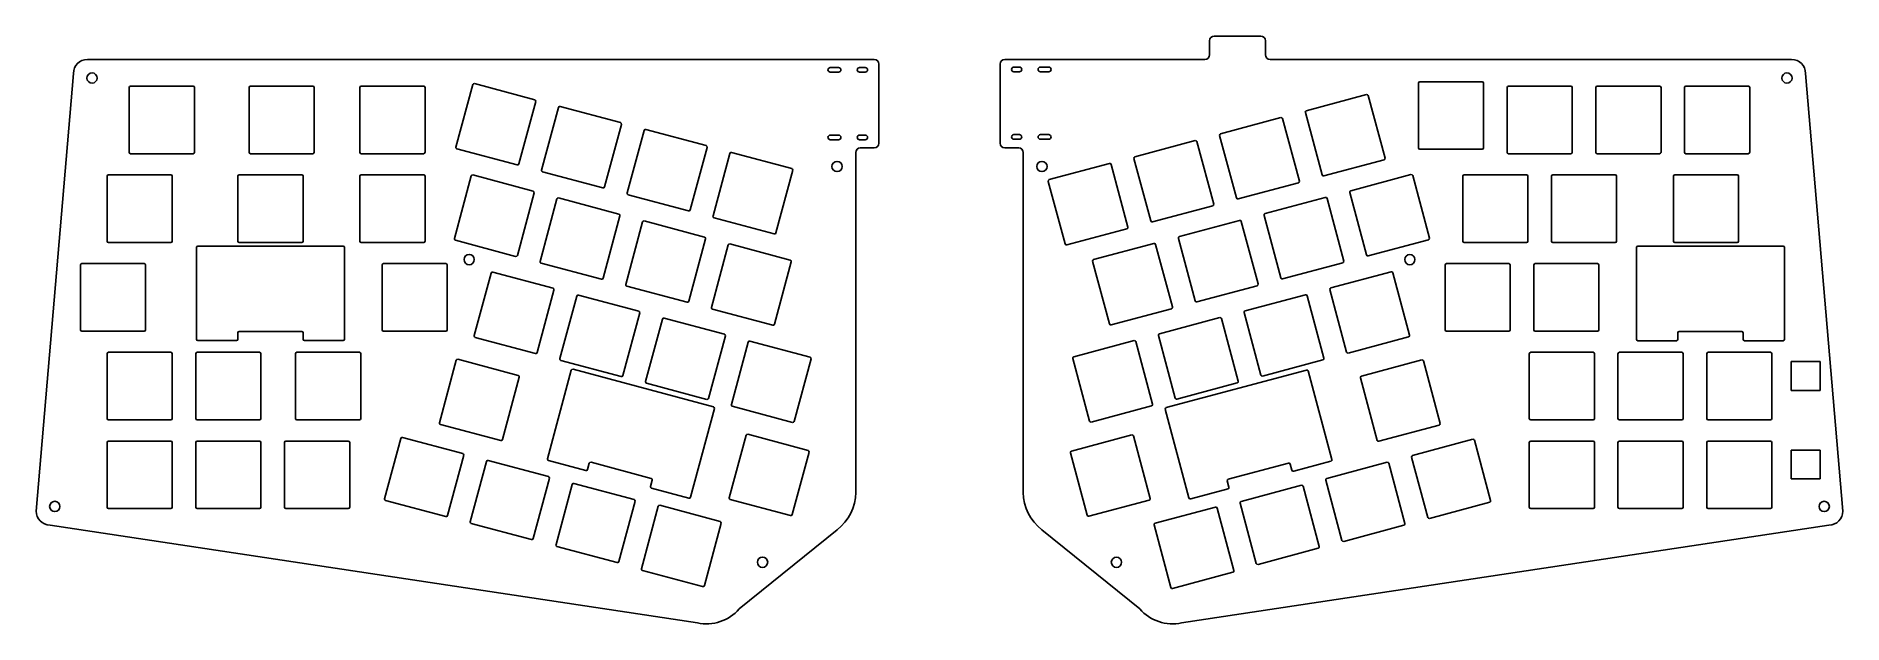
# Model space of a CAD drawing. Extents: x -51 to 337, y -149 to -23.
import ezdxf

# ---------------------------------------------------------------- set-up
doc = ezdxf.new("R2010")
doc.units = 0
doc.layers.add('BLACK', color=7, linetype='CONTINUOUS')

msp = doc.modelspace()

# ---------------------------------------------------------------- linework, layer by layer
at = {"layer": 'BLACK', "linetype": 'CONTINUOUS'}
for p, q in [((212.16, -22.76), (202.16, -22.76)), ((201.16, -23.76), (201.16, -26.76)), ((213.16, -23.76), (213.16, -26.76)), ((-50.844, -124.755), (-42.844, -30.7555)), ((-39.844, -27.7555), (122.156, -27.7555)), ((121.49, -29.5), (119.71, -29.5)), ((121.5, -30.5), (119.71, -30.5)), ((122.156, -27.7555), (129.156, -27.7555)), ((127.2, -29.5), (126, -29.5)), ((127.21, -30.5), (126, -30.5)), ((130.156, -28.7555), (130.156, -45.7555)), ((156.16, -45.76), (156.16, -28.76)), ((157.16, -27.76), (200.16, -27.76)), ((159.11, -29.42), (160.32, -29.42)), ((159.121, -30.42), (160.32, -30.42)), ((164.82, -29.42), (166.61, -29.42)), ((164.83, -30.42), (166.61, -30.42)), ((326.16, -27.76), (214.16, -27.76)), ((337.16, -124.76), (329.16, -30.76)), ((-30.8475, -47.7105), (-30.8475, -33.8105)), ((-30.5475, -33.5105), (-17.1475, -33.5105)), ((-16.8475, -33.8105), (-16.8475, -47.7105)), ((-5.13, -47.7105), (-5.13, -33.8105)), ((-4.83, -33.5105), (8.57, -33.5105)), ((8.87, -33.8105), (8.87, -47.7105)), ((18.6825, -47.7105), (18.6825, -33.8105)), ((18.9825, -33.5105), (32.3825, -33.5105)), ((32.6825, -33.8105), (32.6825, -47.7105)), ((39.3135, -46.579), (42.9115, -33.1527)), ((43.2785, -32.9405), (56.2215, -36.4087)), ((246.006, -46.7625), (246.006, -32.8625)), ((246.306, -32.5625), (259.707, -32.5625)), ((260.006, -32.8625), (260.006, -46.7625)), ((265.056, -47.715), (265.056, -33.815)), ((265.356, -33.515), (278.756, -33.515)), ((279.056, -33.815), (279.056, -47.715)), ((284.106, -47.715), (284.106, -33.815)), ((284.406, -33.515), (297.806, -33.515)), ((298.106, -33.815), (298.106, -47.715)), ((303.156, -47.715), (303.156, -33.815)), ((303.16, -33.81), (303.16, -47.71)), ((303.457, -33.515), (316.856, -33.515)), ((316.86, -33.51), (303.461, -33.51)), ((317.156, -33.815), (317.156, -47.715)), ((317.16, -47.71), (317.16, -33.81)), ((56.4345, -36.7761), (52.8365, -50.2025)), ((57.7155, -51.513), (61.3135, -38.0866)), ((61.6805, -37.8745), (74.6245, -41.3427)), ((221.935, -38.7823), (234.879, -35.3141)), ((235.246, -35.5262), (238.843, -48.9526)), ((74.8365, -41.7101), (71.2385, -55.1365)), ((203.532, -43.7162), (216.476, -40.248)), ((216.843, -40.4602), (220.441, -53.8866)), ((225.32, -52.5761), (221.724, -39.1497)), ((76.1185, -56.447), (79.7155, -43.0206)), ((80.0835, -42.8085), (93.0265, -46.2766)), ((121.49, -44), (119.71, -44)), ((121.5, -45), (119.71, -45)), ((127.2, -44), (126, -44)), ((127.21, -45), (126, -45)), ((159.11, -43.92), (160.32, -43.92)), ((159.121, -44.92), (160.32, -44.92)), ((164.82, -43.92), (166.61, -43.92)), ((164.83, -44.92), (166.61, -44.92)), ((185.13, -48.6502), (198.073, -45.182)), ((198.441, -45.3941), (202.038, -58.8205)), ((206.918, -57.51), (203.32, -44.0836)), ((-17.1475, -48.0105), (-30.5475, -48.0105)), ((8.57, -48.0105), (-4.83, -48.0105)), ((32.3825, -48.0105), (18.9825, -48.0105)), ((52.4695, -50.4146), (39.5255, -46.9465)), ((93.2385, -46.6441), (89.6415, -60.0704)), ((94.5205, -61.3809), (98.1185, -47.9546)), ((98.4855, -47.7424), (111.428, -51.2106)), ((125.156, -47.7555), (125.156, -120.755)), ((126.156, -46.7555), (129.156, -46.7555)), ((160.16, -46.76), (157.16, -46.76)), ((161.16, -47.76), (161.16, -120.76)), ((166.728, -53.5841), (179.671, -50.116)), ((180.04, -50.3281), (183.636, -63.7545)), ((188.516, -62.444), (184.918, -49.0176)), ((238.631, -49.32), (225.688, -52.7882)), ((259.707, -47.0625), (246.306, -47.0625)), ((278.756, -48.015), (265.356, -48.015)), ((297.806, -48.015), (284.406, -48.015)), ((316.856, -48.015), (303.457, -48.015)), ((303.461, -48.01), (316.86, -48.01)), ((-35.61, -66.7605), (-35.61, -52.8605)), ((-35.31, -52.5605), (-21.91, -52.5605)), ((-21.61, -52.8605), (-21.61, -66.7605)), ((-7.5113, -66.7605), (-7.5113, -52.8605)), ((-7.2113, -52.5605), (6.1887, -52.5605)), ((6.4887, -52.8605), (6.4887, -66.7605)), ((18.6825, -66.7605), (18.6825, -52.8605)), ((18.9825, -52.5605), (32.3825, -52.5605)), ((32.6825, -52.8605), (32.6825, -66.7605)), ((38.9805, -66.2148), (42.5775, -52.7885)), ((42.9455, -52.5763), (55.8885, -56.0445)), ((70.8715, -55.3486), (57.9275, -51.8804)), ((111.641, -51.578), (108.043, -65.0044)), ((170.113, -67.3779), (166.516, -53.9515)), ((220.23, -54.254), (207.285, -57.7221)), ((231.469, -55.9511), (244.413, -52.4829)), ((244.78, -52.695), (248.379, -66.1214)), ((255.531, -66.765), (255.531, -52.865)), ((255.832, -52.565), (269.231, -52.565)), ((269.531, -52.865), (269.531, -66.765)), ((274.582, -66.765), (274.582, -52.865)), ((274.881, -52.565), (288.281, -52.565)), ((288.582, -52.865), (288.582, -66.765)), ((300.775, -66.765), (300.775, -52.865)), ((301.075, -52.565), (314.476, -52.565)), ((314.775, -52.865), (314.775, -66.765)), ((56.1005, -56.4119), (52.5035, -69.8383)), ((57.3825, -71.1488), (60.9805, -57.7224)), ((61.3475, -57.5103), (74.2905, -60.9785)), ((89.2735, -60.2826), (76.3305, -56.8144)), ((213.067, -60.885), (226.01, -57.4168)), ((226.379, -57.629), (229.975, -71.0553)), ((234.855, -69.7448), (231.257, -56.3185)), ((74.5035, -61.3459), (70.9055, -74.7723)), ((107.676, -65.2165), (94.7325, -61.7484)), ((201.826, -59.1879), (188.883, -62.6561)), ((216.452, -74.6788), (212.855, -61.2524)), ((75.7845, -76.0828), (79.3825, -62.6564)), ((79.7495, -62.4443), (92.6935, -65.9124)), ((183.424, -64.1219), (170.481, -67.5901)), ((194.665, -65.819), (207.608, -62.3508)), ((207.975, -62.5629), (211.573, -75.9893)), ((-21.91, -67.0605), (-35.31, -67.0605)), ((-16.4113, -68.1605), (-16.4113, -87.8605)), ((-16.1112, -67.8605), (15.0887, -67.8605)), ((6.1887, -67.0605), (-7.2113, -67.0605)), ((15.3888, -68.1605), (15.3888, -87.8605)), ((32.3825, -67.0605), (18.9825, -67.0605)), ((52.1355, -70.0504), (39.1925, -66.5823)), ((92.9055, -66.2799), (89.3075, -79.7062)), ((94.1875, -81.0167), (97.7845, -67.5904)), ((98.1525, -67.3782), (111.096, -70.8464)), ((176.262, -70.7529), (189.207, -67.2848)), ((189.573, -67.4969), (193.171, -80.9233)), ((198.05, -79.6128), (194.452, -66.1864)), ((248.166, -66.4888), (235.222, -69.957)), ((269.231, -67.065), (255.832, -67.065)), ((288.281, -67.065), (274.881, -67.065)), ((292.828, -68.165), (292.828, -87.865)), ((293.128, -67.865), (324.328, -67.865)), ((314.476, -67.065), (301.075, -67.065)), ((324.628, -68.165), (324.628, -87.865)), ((-41.325, -85.8105), (-41.325, -71.9105)), ((-41.025, -71.6105), (-27.625, -71.6105)), ((-27.325, -71.9105), (-27.325, -85.8105)), ((23.445, -85.8105), (23.445, -71.9105)), ((23.745, -71.6105), (37.1445, -71.6105)), ((37.4445, -71.9105), (37.4445, -85.8105)), ((43.2475, -87.0841), (46.8445, -73.6577)), ((47.2125, -73.4456), (60.1555, -76.9138)), ((70.5385, -74.9844), (57.5945, -71.5162)), ((111.307, -71.2138), (107.71, -84.6402)), ((179.648, -84.5467), (176.05, -71.1204)), ((229.763, -71.4228), (216.82, -74.8909)), ((227.202, -76.8203), (240.145, -73.3522)), ((240.513, -73.5643), (244.111, -86.9907)), ((251.721, -85.815), (251.721, -71.915)), ((252.022, -71.615), (265.421, -71.615)), ((265.721, -71.915), (265.721, -85.815)), ((270.772, -85.815), (270.772, -71.915)), ((271.072, -71.615), (284.471, -71.615)), ((284.772, -71.915), (284.772, -85.815)), ((60.3675, -77.2812), (56.7705, -90.7076)), ((88.9405, -79.9184), (75.9965, -76.4502)), ((211.361, -76.3567), (198.417, -79.8249)), ((230.587, -90.6141), (226.99, -77.1878)), ((61.6495, -92.0181), (65.2475, -78.5917)), ((65.6145, -78.3796), (78.5585, -81.8477)), ((107.343, -84.8523), (94.3995, -81.3841)), ((192.959, -81.2907), (180.016, -84.7589)), ((208.8, -81.7543), (221.743, -78.2861)), ((222.111, -78.4983), (225.708, -91.9246)), ((78.7705, -82.2152), (75.1725, -95.6415)), ((80.0515, -96.952), (83.6495, -83.5257)), ((84.0165, -83.3135), (96.9605, -86.7817)), ((190.397, -86.6883), (203.341, -83.2201)), ((203.708, -83.4322), (207.306, -96.8586)), ((212.185, -95.5481), (208.588, -82.1217)), ((-27.625, -86.1105), (-41.025, -86.1105)), ((-7.8113, -88.1605), (-16.1112, -88.1605)), ((-7.5113, -86.4605), (-7.5113, -87.8605)), ((-7.2113, -86.1605), (6.1887, -86.1605)), ((6.4887, -86.4605), (6.4887, -87.8605)), ((6.7887, -88.1605), (15.0887, -88.1605)), ((37.1445, -86.1105), (23.745, -86.1105)), ((56.4025, -90.9197), (43.4595, -87.4515)), ((97.1725, -87.1491), (93.5745, -100.575)), ((98.4545, -101.886), (102.051, -88.4596)), ((102.419, -88.2475), (115.362, -91.7156)), ((171.995, -91.6222), (184.939, -88.154)), ((185.306, -88.3662), (188.903, -101.792)), ((193.784, -100.482), (190.185, -87.0557)), ((243.898, -87.3581), (230.956, -90.8263)), ((265.421, -86.115), (252.022, -86.115)), ((284.471, -86.115), (271.072, -86.115)), ((301.428, -88.165), (293.128, -88.165)), ((301.728, -86.465), (301.728, -87.865)), ((302.029, -86.165), (315.428, -86.165)), ((315.728, -86.465), (315.728, -87.865)), ((316.029, -88.165), (324.328, -88.165)), ((-35.61, -104.861), (-35.61, -90.9605)), ((-35.31, -90.6605), (-21.91, -90.6605)), ((-21.61, -90.9605), (-21.61, -104.861)), ((-16.56, -104.861), (-16.56, -90.9605)), ((-16.26, -90.6605), (-2.86, -90.6605)), ((-2.56, -90.9605), (-2.56, -104.861)), ((4.8713, -104.861), (4.8713, -90.9605)), ((5.1712, -90.6605), (18.5712, -90.6605)), ((18.8713, -90.9605), (18.8713, -104.861)), ((35.7665, -105.79), (39.3635, -92.3634)), ((39.7315, -92.1513), (52.6745, -95.6195)), ((74.8055, -95.8537), (61.8615, -92.3855)), ((115.575, -92.0831), (111.977, -105.509)), ((175.381, -105.416), (171.784, -91.9896)), ((225.496, -92.292), (212.553, -95.7602)), ((233.763, -95.7727), (246.706, -92.3045)), ((247.075, -92.5167), (250.671, -105.943)), ((269.82, -104.865), (269.82, -90.965)), ((270.119, -90.665), (283.519, -90.665)), ((283.82, -90.965), (283.82, -104.865)), ((288.869, -104.865), (288.869, -90.965)), ((289.169, -90.665), (302.57, -90.665)), ((302.869, -90.965), (302.869, -104.865)), ((307.919, -104.865), (307.919, -90.965)), ((308.219, -90.665), (321.619, -90.665)), ((321.919, -90.965), (321.919, -104.865)), ((326.06, -92.66), (332.26, -92.66)), ((326.06, -98.86), (326.06, -92.66)), ((332.26, -92.66), (332.26, -98.86)), ((52.8865, -95.9869), (49.2895, -109.413)), ((64.0895, -94.5201), (58.9915, -113.549)), ((64.4575, -94.3079), (94.5945, -102.383)), ((191.844, -102.536), (221.98, -94.4612)), ((222.349, -94.6733), (227.447, -113.702)), ((237.148, -109.566), (233.551, -96.1401)), ((93.2075, -100.788), (80.2645, -97.3194)), ((207.094, -97.226), (194.15, -100.694)), ((332.26, -98.86), (326.06, -98.86)), ((94.8065, -102.751), (89.7075, -121.779)), ((111.609, -105.722), (98.6665, -102.253)), ((188.691, -102.16), (175.748, -105.628)), ((191.631, -102.904), (196.73, -121.932)), ((-21.91, -105.16), (-35.31, -105.16)), ((-2.86, -105.16), (-16.26, -105.16)), ((18.5712, -105.16), (5.1712, -105.16)), ((48.9215, -109.625), (35.9785, -106.157)), ((98.0225, -121.89), (101.62, -108.463)), ((101.987, -108.251), (114.93, -111.72)), ((171.507, -111.873), (184.451, -108.405)), ((184.819, -108.617), (188.415, -122.043)), ((250.459, -106.31), (237.516, -109.779)), ((283.519, -105.165), (270.119, -105.165)), ((302.57, -105.165), (289.169, -105.165)), ((321.619, -105.165), (308.219, -105.165)), ((-35.61, -123.911), (-35.61, -110.01)), ((-35.31, -109.71), (-21.91, -109.71)), ((-21.61, -110.01), (-21.61, -123.911)), ((-16.56, -123.911), (-16.56, -110.01)), ((-16.26, -109.71), (-2.86, -109.71)), ((-2.56, -110.01), (-2.56, -123.911)), ((2.49, -123.911), (2.49, -110.01)), ((2.79, -109.71), (16.19, -109.71)), ((16.49, -110.01), (16.49, -123.911)), ((23.9963, -122.1), (27.4645, -109.157)), ((27.8319, -108.945), (40.7755, -112.413)), ((115.142, -112.087), (111.545, -125.513)), ((174.893, -125.667), (171.296, -112.24)), ((244.742, -112.813), (257.686, -109.345)), ((258.053, -109.557), (261.522, -122.5)), ((269.82, -123.915), (269.82, -110.015)), ((270.119, -109.715), (283.519, -109.715)), ((283.82, -110.015), (283.82, -123.915)), ((288.869, -123.915), (288.869, -110.015)), ((289.169, -109.715), (302.57, -109.715)), ((302.869, -110.015), (302.869, -123.915)), ((307.919, -123.915), (307.919, -110.015)), ((308.219, -109.715), (321.619, -109.715)), ((321.919, -110.015), (321.919, -123.915)), ((326.06, -111.66), (332.26, -111.66)), ((326.06, -117.86), (326.06, -111.66)), ((332.26, -111.66), (332.26, -117.86)), ((40.9875, -112.78), (37.5195, -125.724)), ((42.3985, -127.034), (45.8665, -114.091)), ((46.2345, -113.879), (59.1775, -117.347)), ((67.2205, -116.064), (59.2035, -113.916)), ((67.9505, -114.5), (67.5875, -115.852)), ((68.3175, -114.288), (81.2615, -117.756)), ((205.177, -117.909), (218.12, -114.441)), ((218.487, -114.653), (218.85, -116.006)), ((219.218, -116.218), (227.234, -114.069)), ((226.34, -117.747), (239.283, -114.279)), ((239.651, -114.491), (243.119, -127.434)), ((247.998, -126.124), (244.53, -113.18)), ((59.3895, -117.714), (55.9215, -130.658)), ((60.8005, -131.968), (64.2695, -119.025)), ((64.6365, -118.813), (77.5795, -122.281)), ((81.4735, -118.123), (81.1105, -119.476)), ((81.3235, -119.843), (89.3405, -121.991)), ((205.115, -119.996), (197.099, -122.145)), ((204.965, -118.277), (205.327, -119.629)), ((207.939, -122.681), (220.881, -119.213)), ((221.249, -119.425), (224.718, -132.368)), ((229.596, -131.058), (226.129, -118.114)), ((332.26, -117.86), (326.06, -117.86)), ((37.1515, -125.936), (24.2084, -122.468)), ((77.7925, -122.648), (74.3235, -135.592)), ((79.1385, -137.144), (82.7365, -123.717)), ((83.1035, -123.505), (96.0465, -126.973)), ((111.177, -125.725), (98.2345, -122.257)), ((188.203, -122.41), (175.26, -125.879)), ((189.471, -127.373), (202.415, -123.905)), ((202.781, -124.117), (206.379, -137.544)), ((211.194, -135.992), (207.726, -123.048)), ((261.31, -122.868), (248.367, -126.336)), ((91.156, -148.755), (-47.844, -127.755)), ((-21.91, -124.21), (-35.31, -124.21)), ((-2.86, -124.21), (-16.26, -124.21)), ((16.19, -124.21), (2.79, -124.21)), ((55.5545, -130.87), (42.6105, -127.402)), ((96.2595, -127.341), (92.6615, -140.767)), ((192.856, -141.167), (189.26, -127.741)), ((195.16, -148.76), (334.16, -127.76)), ((242.907, -127.802), (229.963, -131.27)), ((283.519, -124.215), (270.119, -124.215)), ((302.57, -124.215), (289.169, -124.215)), ((321.619, -124.215), (308.219, -124.215)), ((121.156, -128.755), (100.156, -145.755)), ((165.16, -128.76), (186.161, -145.76)), ((73.9565, -135.804), (61.0135, -132.336)), ((224.505, -132.736), (211.561, -136.204)), ((92.2945, -140.979), (79.3505, -137.511)), ((206.167, -137.911), (193.224, -141.379))]:
    msp.add_line(p, q, dxfattribs=at)
at = {"layer": 'BLACK'}
for centre in [(-38.844, -31.7555), (325.16, -31.76), (121.156, -50.7555), (165.16, -50.76), (42.156, -70.7555), (244.16, -70.76), (-46.844, -123.755), (333.16, -123.76), (105.156, -135.755), (181.16, -135.76)]:
    msp.add_circle(centre, 1.1, dxfattribs=at)
for centre, radius, start, end in [((202.16, -23.76), 1, 90, 180), ((212.16, -23.76), 1, 0, 90), ((200.16, -26.76), 1, -90, 0), ((214.16, -26.76), 1, 180, 270), ((-39.844, -30.7555), 3, 90, 180), ((119.71, -30), 0.5, 90, 270), ((121.49, -30), 0.5, -90, 90), ((126, -30), 0.5, 90, 270), ((127.2, -30), 0.5, -90, 90), ((129.156, -28.7555), 1, 0, 90), ((157.16, -28.76), 1, 90, 180), ((159.121, -29.92), 0.5, 90, 270), ((160.32, -29.92), 0.5, -90, 90), ((164.83, -29.92), 0.5, 90, 270), ((166.61, -29.92), 0.5, -90, 90), ((326.16, -30.76), 3, 0, 90), ((-30.5475, -33.8105), 0.3, 90, 180), ((-17.1475, -33.8105), 0.3, 0, 90), ((-4.83, -33.8105), 0.3, 90, 180), ((8.57, -33.8105), 0.3, 0, 90), ((18.9825, -33.8105), 0.3, 90, 180), ((32.3825, -33.8105), 0.3, 0, 90), ((43.2005, -33.2303), 0.3, 75.0001, 165), ((246.306, -32.8625), 0.3, 90, 180), ((259.707, -32.8625), 0.3, 0, 90), ((265.356, -33.815), 0.3, 90, 180), ((278.756, -33.815), 0.3, 0, 90), ((284.406, -33.815), 0.3, 90, 180), ((297.806, -33.815), 0.3, 0, 90), ((303.457, -33.815), 0.3, 90, 180), ((303.461, -33.81), 0.3, 90, 180), ((316.856, -33.815), 0.3, 0, 90), ((316.86, -33.81), 0.3, 0, 90), ((56.1445, -36.6985), 0.3, -14.9999, 75.0001), ((61.6035, -38.1643), 0.3, 75.0001, 165), ((222.012, -39.0721), 0.3, 105, 195), ((234.956, -35.6039), 0.3, 15.0001, 105), ((74.5465, -41.6325), 0.3, -14.9999, 75.0001), ((216.553, -40.5378), 0.3, 15.0001, 105), ((80.0055, -43.0982), 0.3, 75.0001, 165), ((92.9485, -46.5664), 0.3, -14.9999, 75.0001), ((119.71, -44.5), 0.5, 90, 270), ((121.49, -44.5), 0.5, -90, 90), ((126, -44.5), 0.5, 90, 270), ((127.2, -44.5), 0.5, -90, 90), ((129.156, -45.7555), 1, -90, 0), ((157.16, -45.76), 1, 180, 270), ((159.121, -44.42), 0.5, 90, 270), ((160.32, -44.42), 0.5, -90, 90), ((164.83, -44.42), 0.5, 90, 270), ((166.61, -44.42), 0.5, -90, 90), ((198.151, -45.4718), 0.3, 15.0001, 105), ((203.611, -44.006), 0.3, 105, 195), ((-30.5475, -47.7105), 0.3, 180, 270), ((-17.1475, -47.7105), 0.3, -90, 0), ((-4.83, -47.7105), 0.3, 180, 270), ((8.57, -47.7105), 0.3, -90, 0), ((18.9825, -47.7105), 0.3, 180, 270), ((32.3825, -47.7105), 0.3, -90, 0), ((39.6035, -46.6567), 0.3, 165, 255), ((52.5465, -50.1249), 0.3, -105, -15.0001), ((98.4075, -48.0322), 0.3, 75.0001, 165), ((126.156, -47.7555), 1, 90, 180), ((160.16, -47.76), 1, 0, 90), ((179.749, -50.4057), 0.3, 15.0001, 105), ((185.208, -48.94), 0.3, 105, 195), ((238.553, -49.0302), 0.3, -75.0001, 14.9999), ((246.306, -46.7625), 0.3, 180, 270), ((259.707, -46.7625), 0.3, -90, 0), ((265.356, -47.715), 0.3, 180, 270), ((278.756, -47.715), 0.3, -90, 0), ((284.406, -47.715), 0.3, 180, 270), ((297.806, -47.715), 0.3, -90, 0), ((303.457, -47.715), 0.3, 180, 270), ((303.461, -47.71), 0.3, 180, 270), ((316.856, -47.715), 0.3, -90, 0), ((316.86, -47.71), 0.3, -90, 0), ((-35.31, -52.8605), 0.3, 90, 180), ((-21.91, -52.8605), 0.3, 0, 90), ((-7.2113, -52.8605), 0.3, 90, 180), ((6.1887, -52.8605), 0.3, 0, 90), ((18.9825, -52.8605), 0.3, 90, 180), ((32.3825, -52.8605), 0.3, 0, 90), ((42.8675, -52.8661), 0.3, 75.0001, 165), ((58.0055, -51.5907), 0.3, 165, 255), ((111.352, -51.5004), 0.3, -14.9999, 75.0001), ((166.805, -53.8739), 0.3, 105, 195), ((220.151, -53.9642), 0.3, -75.0001, 14.9999), ((225.611, -52.4984), 0.3, -165, -75), ((244.49, -52.7727), 0.3, 15.0001, 105), ((255.832, -52.865), 0.3, 90, 180), ((269.231, -52.865), 0.3, 0, 90), ((274.881, -52.865), 0.3, 90, 180), ((288.281, -52.865), 0.3, 0, 90), ((301.075, -52.865), 0.3, 90, 180), ((314.476, -52.865), 0.3, 0, 90), ((55.8105, -56.3343), 0.3, -14.9999, 75.0001), ((61.2695, -57.8001), 0.3, 75.0001, 165), ((70.9495, -55.0588), 0.3, -105, -15.0001), ((76.4075, -56.5246), 0.3, 165, 255), ((207.208, -57.4324), 0.3, -165, -75), ((226.088, -57.7066), 0.3, 15.0001, 105), ((231.547, -56.2408), 0.3, 105, 195), ((74.2135, -61.2683), 0.3, -14.9999, 75.0001), ((89.3515, -59.9928), 0.3, -105, -15.0001), ((94.8105, -61.4586), 0.3, 165, 255), ((201.749, -58.8981), 0.3, -75.0001, 14.9999), ((213.145, -61.1748), 0.3, 105, 195), ((79.6725, -62.734), 0.3, 75.0001, 165), ((92.6155, -66.2022), 0.3, -14.9999, 75.0001), ((107.753, -64.9268), 0.3, -105, -15.0001), ((183.346, -63.8321), 0.3, -75.0001, 14.9999), ((188.805, -62.3663), 0.3, -165, -75), ((194.742, -66.1088), 0.3, 105, 195), ((207.686, -62.6406), 0.3, 15.0001, 105), ((-35.31, -66.7605), 0.3, 180, 270), ((-21.91, -66.7605), 0.3, -90, 0), ((-16.1112, -68.1605), 0.3, 90, 180), ((-7.2113, -66.7605), 0.3, 180, 270), ((6.1887, -66.7605), 0.3, -90, 0), ((15.0887, -68.1605), 0.3, 0, 90), ((18.9825, -66.7605), 0.3, 180, 270), ((32.3825, -66.7605), 0.3, -90, 0), ((39.2695, -66.2925), 0.3, 165, 255), ((52.2135, -69.7607), 0.3, -105, -15.0001), ((98.0745, -67.668), 0.3, 75.0001, 165), ((170.403, -67.3003), 0.3, -165, -75), ((189.284, -67.5745), 0.3, 15.0001, 105), ((235.144, -69.6672), 0.3, -165, -75), ((248.088, -66.199), 0.3, -75.0001, 14.9999), ((255.832, -66.765), 0.3, 180, 270), ((269.231, -66.765), 0.3, -90, 0), ((274.881, -66.765), 0.3, 180, 270), ((288.281, -66.765), 0.3, -90, 0), ((293.128, -68.165), 0.3, 90, 180), ((301.075, -66.765), 0.3, 180, 270), ((314.476, -66.765), 0.3, -90, 0), ((324.328, -68.165), 0.3, 0, 90), ((-41.025, -71.9105), 0.3, 90, 180), ((-27.625, -71.9105), 0.3, 0, 90), ((23.745, -71.9105), 0.3, 90, 180), ((37.1445, -71.9105), 0.3, 0, 90), ((47.1345, -73.7354), 0.3, 75.0001, 165), ((57.6725, -71.2264), 0.3, 165, 255), ((111.017, -71.1362), 0.3, -14.9999, 75.0001), ((176.34, -71.0427), 0.3, 105, 195), ((229.686, -71.133), 0.3, -75.0001, 14.9999), ((240.224, -73.6419), 0.3, 15, 105), ((252.022, -71.915), 0.3, 90, 180), ((265.421, -71.915), 0.3, 0, 90), ((271.072, -71.915), 0.3, 90, 180), ((284.471, -71.915), 0.3, 0, 90), ((60.0785, -77.2036), 0.3, -14.9999, 75.0001), ((70.6155, -74.6946), 0.3, -105, -15.0001), ((76.0745, -76.1604), 0.3, 165, 255), ((211.284, -76.0669), 0.3, -75.0001, 14.9999), ((216.742, -74.6012), 0.3, -165, -74.9998), ((227.28, -77.1101), 0.3, 105, 195), ((65.5375, -78.6693), 0.3, 75.0001, 165), ((89.0175, -79.6286), 0.3, -105, -15.0001), ((94.4765, -81.0944), 0.3, 165, 255), ((192.881, -81.0009), 0.3, -74.9999, 15.0001), ((198.34, -79.5351), 0.3, -165, -74.9999), ((221.821, -78.5759), 0.3, 15.0001, 105), ((78.4805, -82.1375), 0.3, -14.9999, 75.0001), ((83.9395, -83.6033), 0.3, 75.0001, 165), ((107.42, -84.5625), 0.3, -105, -15.0001), ((179.938, -84.4691), 0.3, -165, -75), ((203.418, -83.5099), 0.3, 15.0001, 105), ((208.877, -82.0441), 0.3, 105, 195), ((-41.025, -85.8105), 0.3, 180, 270), ((-27.625, -85.8105), 0.3, -90, 0), ((-16.1112, -87.8605), 0.3, 180, 270), ((-7.8113, -87.8605), 0.3, -90, 0), ((-7.2113, -86.4605), 0.3, 90, 180), ((6.1887, -86.4605), 0.3, 0, 90), ((6.7887, -87.8605), 0.3, 180, 270), ((15.0887, -87.8605), 0.3, -90, 0), ((23.745, -85.8105), 0.3, 180, 270), ((37.1445, -85.8105), 0.3, -90, 0), ((43.5375, -87.1618), 0.3, 165, 255), ((96.8825, -87.0715), 0.3, -14.9999, 75.0001), ((102.341, -88.5373), 0.3, 75.0001, 165), ((185.016, -88.4438), 0.3, 15.0001, 105), ((190.475, -86.978), 0.3, 105, 195), ((243.821, -87.0683), 0.3, -75.0001, 14.9999), ((252.022, -85.815), 0.3, 180, 270), ((265.421, -85.815), 0.3, -90, 0), ((271.072, -85.815), 0.3, 180, 270), ((284.471, -85.815), 0.3, -90, 0), ((293.128, -87.865), 0.3, 180, 270), ((301.428, -87.865), 0.3, -90, 0), ((302.029, -86.465), 0.3, 90, 180), ((315.428, -86.465), 0.3, 0, 90), ((316.029, -87.865), 0.3, 180, 270), ((324.328, -87.865), 0.3, -90, 0), ((-35.31, -90.9605), 0.3, 90, 180), ((-21.91, -90.9605), 0.3, 0, 90), ((-16.26, -90.9605), 0.3, 90, 180), ((-2.86, -90.9605), 0.3, 0, 90), ((5.1712, -90.9605), 0.3, 90, 180), ((18.5712, -90.9605), 0.3, 0, 90), ((39.6535, -92.4411), 0.3, 75.0001, 165), ((56.4805, -90.6299), 0.3, -105, -15.0001), ((61.9395, -92.0957), 0.3, 165, 255), ((115.285, -92.0054), 0.3, -14.9999, 75.0001), ((172.073, -91.912), 0.3, 105, 195), ((225.418, -92.0023), 0.3, -75.0001, 14.9999), ((230.877, -90.5365), 0.3, -165, -75), ((246.784, -92.5943), 0.3, 15.0001, 105), ((270.119, -90.965), 0.3, 90, 180), ((283.519, -90.965), 0.3, 0, 90), ((289.169, -90.965), 0.3, 90, 180), ((302.57, -90.965), 0.3, 0, 90), ((308.219, -90.965), 0.3, 90, 180), ((321.619, -90.965), 0.3, 0, 90), ((52.5975, -95.9092), 0.3, -14.9999, 75.0001), ((64.3795, -94.5977), 0.3, 75, 165), ((74.8825, -95.5639), 0.3, -105, -15.0001), ((80.3415, -97.0297), 0.3, 165, 255), ((207.016, -96.9362), 0.3, -75.0001, 14.9999), ((212.475, -95.4704), 0.3, -165, -75), ((222.058, -94.751), 0.3, 15.0001, 105), ((233.841, -96.0625), 0.3, 105, 195), ((93.2855, -100.498), 0.3, -105, -15.0001), ((194.073, -100.404), 0.3, -165, -74.9999), ((94.5165, -102.673), 0.3, -14.9998, 75.0002), ((98.7445, -101.964), 0.3, 165, 255), ((188.614, -101.87), 0.3, -75.0001, 14.9999), ((191.921, -102.826), 0.3, 105, 195), ((-35.31, -104.861), 0.3, 180, 270), ((-21.91, -104.861), 0.3, -90, 0), ((-16.26, -104.861), 0.3, 180, 270), ((-2.86, -104.861), 0.3, -90, 0), ((5.1712, -104.861), 0.3, 180, 270), ((18.5712, -104.861), 0.3, -90, 0), ((36.0565, -105.867), 0.3, 165, 255), ((101.909, -108.541), 0.3, 75.0001, 165), ((111.688, -105.432), 0.3, -105, -15.0001), ((175.671, -105.338), 0.3, -165, -75), ((184.528, -108.694), 0.3, 15.0001, 105), ((250.382, -106.021), 0.3, -75.0001, 14.9999), ((270.119, -104.865), 0.3, 180, 270), ((283.519, -104.865), 0.3, -90, 0), ((289.169, -104.865), 0.3, 180, 270), ((302.57, -104.865), 0.3, -90, 0), ((308.219, -104.865), 0.3, 180, 270), ((321.619, -104.865), 0.3, -90, 0), ((-35.31, -110.01), 0.3, 90, 180), ((-21.91, -110.01), 0.3, 0, 90), ((-16.26, -110.01), 0.3, 90, 180), ((-2.86, -110.01), 0.3, 0, 90), ((2.79, -110.01), 0.3, 90, 180), ((16.19, -110.01), 0.3, 0, 90), ((27.7542, -109.235), 0.3, 75.0003, 165), ((40.6975, -112.703), 0.3, -14.9998, 75.0002), ((48.9995, -109.336), 0.3, -105, -15.0001), ((114.853, -112.009), 0.3, -14.9999, 75.0001), ((171.585, -112.163), 0.3, 105, 195), ((237.438, -109.489), 0.3, -165, -75), ((257.763, -109.635), 0.3, 15.0001, 105), ((270.119, -110.015), 0.3, 90, 180), ((283.519, -110.015), 0.3, 0, 90), ((289.169, -110.015), 0.3, 90, 180), ((302.57, -110.015), 0.3, 0, 90), ((308.219, -110.015), 0.3, 90, 180), ((321.619, -110.015), 0.3, 0, 90), ((46.1565, -114.169), 0.3, 75.0003, 165), ((59.2805, -113.626), 0.3, 165, 255), ((67.2985, -115.775), 0.3, -105, -15.0001), ((68.2405, -114.578), 0.3, 75.0001, 165), ((218.198, -114.731), 0.3, 15.0001, 105), ((219.141, -115.928), 0.3, -165, -75.0001), ((227.157, -113.78), 0.3, -75.0001, 14.9999), ((239.361, -114.569), 0.3, 15.0001, 105), ((244.82, -113.103), 0.3, 105, 195), ((59.0995, -117.637), 0.3, -14.9998, 75.0002), ((64.5585, -119.103), 0.3, 75.0003, 165), ((81.4005, -119.553), 0.3, 165, 255), ((81.1835, -118.046), 0.3, -14.9999, 75.0001), ((205.254, -118.199), 0.3, 105, 195), ((205.037, -119.707), 0.3, -75.0001, 14.9999), ((220.959, -119.502), 0.3, 15.0001, 105), ((226.418, -118.037), 0.3, 105, 195), ((-35.31, -123.911), 0.3, 180, 270), ((-21.91, -123.911), 0.3, -90, 0), ((-16.26, -123.911), 0.3, 180, 270), ((-2.86, -123.911), 0.3, -90, 0), ((2.79, -123.911), 0.3, 180, 270), ((16.19, -123.911), 0.3, -90, 0), ((24.2861, -122.178), 0.3, 165, 255), ((77.5025, -122.571), 0.3, -14.9998, 75.0002), ((83.0255, -123.795), 0.3, 75.0001, 165), ((89.4175, -121.702), 0.3, -105, -15), ((98.3125, -121.967), 0.3, 165, 255), ((115.156, -120.755), 10, -53.1301, 0.000005), ((171.16, -120.76), 10, 180, 233.13), ((188.126, -122.121), 0.3, -75.0001, 14.9999), ((197.02, -121.855), 0.3, -165, -75.0002), ((202.492, -124.195), 0.3, 15.0001, 105), ((208.016, -122.971), 0.3, 105, 195), ((261.233, -122.578), 0.3, -75.0001, 14.9999), ((270.119, -123.915), 0.3, 180, 270), ((283.519, -123.915), 0.3, -90, 0), ((289.169, -123.915), 0.3, 180, 270), ((302.57, -123.915), 0.3, -90, 0), ((308.219, -123.915), 0.3, 180, 270), ((321.619, -123.915), 0.3, -90, 0), ((-47.844, -124.755), 3, 180, 270), ((37.2295, -125.646), 0.3, -105, -15), ((42.6885, -127.112), 0.3, 165, 255), ((95.9695, -127.263), 0.3, -14.9999, 75.0001), ((111.255, -125.436), 0.3, -105, -15.0001), ((175.183, -125.589), 0.3, -165, -75), ((189.548, -127.663), 0.3, 105, 195), ((242.829, -127.512), 0.3, -75.0001, 14.9999), ((248.288, -126.046), 0.3, -165, -75.0002), ((334.16, -124.76), 3, -90, 0), ((55.6315, -130.58), 0.3, -105, -15), ((229.886, -130.98), 0.3, -165, -75.0002), ((61.0905, -132.046), 0.3, 165, 255), ((74.0345, -135.514), 0.3, -105, -15), ((224.427, -132.446), 0.3, -75.0001, 14.9999), ((79.4285, -137.221), 0.3, 165, 255), ((206.089, -137.621), 0.3, -75.0001, 14.9999), ((211.484, -135.914), 0.3, -165, -75.0002), ((92.3715, -140.69), 0.3, -105, -15.0001), ((193.147, -141.09), 0.3, -165, -75), ((93.156, -139.755), 9.2195, -102.529, -40.6013), ((193.161, -139.76), 9.2195, -139.399, -77.4712)]:
    msp.add_arc(centre, radius, start, end, dxfattribs=at)

doc.saveas('drawing.dxf')
